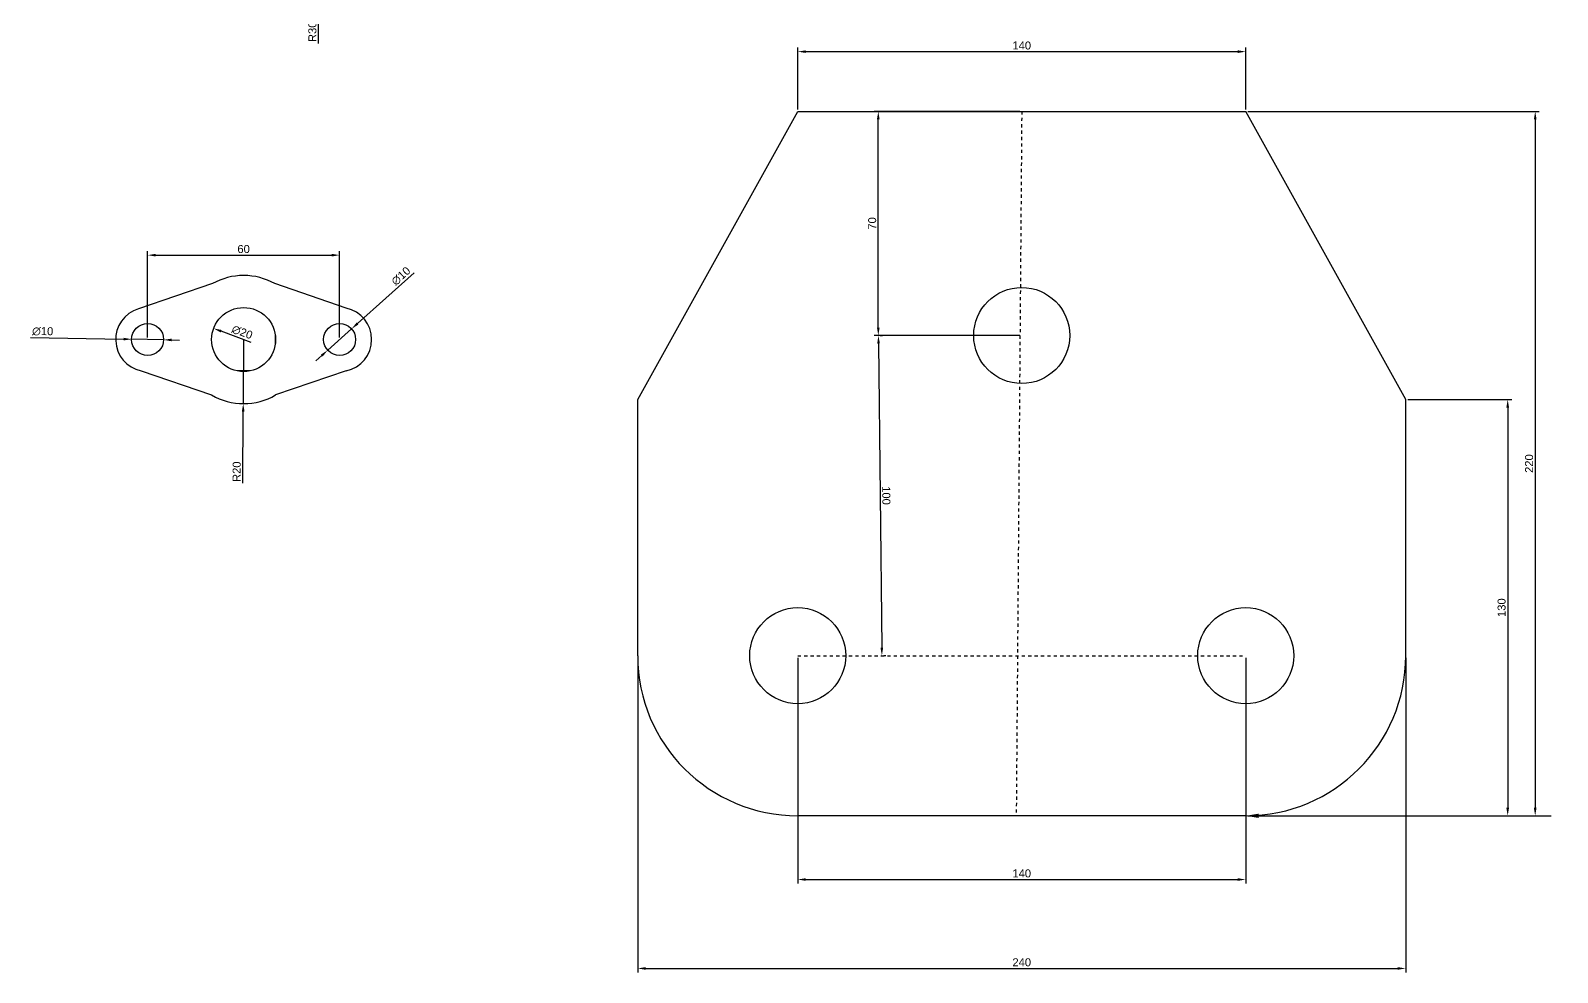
# Model space of a CAD drawing. Header units: millimetres. Extents: x 11680 to 12987, y 5009 to 5634.
# Drawn here: x 12510.1 to 12987.2, y 5009.1 to 5303.3 of the extents above; entities that cross this region are included whole.
import ezdxf
from ezdxf import colors
from ezdxf.entities.mleader import LeaderData, LeaderLine
from ezdxf.math import Vec2, Vec3

# ---------------------------------------------------------------- set-up
doc = ezdxf.new("R2010")
doc.units = ezdxf.units.MM
doc.linetypes.add('JIS_02_1.0', pattern=[2, 1, -1])
doc.layers.add('NOKTA', color=7, linetype='JIS_02_1.0')
doc.styles.get("Standard").update_dxf_attribs({"font": 'arial.ttf'})
doc.dimstyles.new('ISO-25', dxfattribs={"dimtxt": 2.5, "dimasz": 2.5, "dimexe": 1.25, "dimexo": 0.625, "dimtad": 1, "dimtxsty": 'Standard', "dimcen": 2.5, "dimadec": 0, "dimazin": 0, "dimtfac": 1, "dimtmove": 0, "dimatfit": 3, "dimfxl": 1, "dimarcsym": 0})

# ---------------------------------------------------------------- blocks, each defined once
blk = doc.blocks.new('*D130')
at = {"color": 0, "lineweight": -2, "transparency": 16777216}
blk.add_line((12600.06, 5299.31), (12600.08, 5309.02), dxfattribs=at)
at = {"color": 0, "transparency": 16777216}
blk.add_solid([(12599.67, 5309.02), (12600.5, 5309.02), (12600.09, 5311.52)], dxfattribs=at)
at = {"layer": 'Defpoints', "color": 0, "transparency": 16777216}
for p in [(12600.09, 5311.52), (12600.01, 5281.52)]:
    blk.add_point(p, dxfattribs=at)
at = {"color": 0, "transparency": 16777216, "insert": (12598.16, 5302.92), "char_height": 2.5, "attachment_point": 5, "rotation": 89.8377}
blk.add_mtext('R30', dxfattribs=at)
blk = doc.blocks.new('*D132')
at = {"color": 0, "lineweight": -2, "transparency": 16777216}
for p, q in [((12510.08, 5207.46), (12539.17, 5206.94)), ((12551.67, 5206.72), (12541.67, 5206.9)), ((12554.17, 5206.68), (12556.67, 5206.64))]:
    blk.add_line(p, q, dxfattribs=at)
at = {"color": 0, "transparency": 16777216}
for points in [[(12539.18, 5207.36), (12539.16, 5206.53), (12541.67, 5206.9)], [(12554.18, 5207.1), (12554.16, 5206.26), (12551.67, 5206.72)]]:
    blk.add_solid(points, dxfattribs=at)
at = {"layer": 'Defpoints', "color": 0, "transparency": 16777216}
for p in [(12541.67, 5206.9), (12551.67, 5206.72)]:
    blk.add_point(p, dxfattribs=at)
at = {"color": 0, "transparency": 16777216, "insert": (12513.88, 5209.36), "char_height": 2.5, "attachment_point": 5, "rotation": 358.9906}
blk.add_mtext('∅10', dxfattribs=at)
blk = doc.blocks.new('*D133')
at = {"color": 0, "lineweight": -2, "transparency": 16777216}
blk.add_line((12579.06, 5205.93), (12569.63, 5209.4), dxfattribs=at)
at = {"color": 0, "transparency": 16777216}
blk.add_solid([(12569.78, 5209.8), (12569.49, 5209.01), (12567.29, 5210.27)], dxfattribs=at)
at = {"layer": 'Defpoints', "color": 0, "transparency": 16777216}
for p in [(12567.29, 5210.27), (12586.05, 5203.36)]:
    blk.add_point(p, dxfattribs=at)
at = {"color": 0, "transparency": 16777216, "insert": (12576.2, 5209.09), "char_height": 2.5, "attachment_point": 5, "rotation": 339.7804}
blk.add_mtext('∅20', dxfattribs=at)
blk = doc.blocks.new('*D134')
at = {"color": 0, "lineweight": -2, "transparency": 16777216}
for p, q in [((12576.67, 5206.81), (12576.54, 5186.81)), ((12576.38, 5161.91), (12576.53, 5184.31))]:
    blk.add_line(p, q, dxfattribs=at)
at = {"color": 0, "transparency": 16777216}
blk.add_solid([(12576.11, 5184.32), (12576.94, 5184.31), (12576.54, 5186.81)], dxfattribs=at)
at = {"layer": 'Defpoints', "color": 0, "transparency": 16777216}
for p in [(12576.67, 5206.81), (12576.54, 5186.81)]:
    blk.add_point(p, dxfattribs=at)
at = {"color": 0, "transparency": 16777216, "insert": (12574.5, 5165.53), "char_height": 2.5, "attachment_point": 5, "rotation": 89.6316}
blk.add_mtext('R20', dxfattribs=at)
blk = doc.blocks.new('*D135')
at = {"color": 0, "lineweight": -2, "transparency": 16777216}
for p, q in [((12629.95, 5227.67), (12612.26, 5211.82)), ((12602.95, 5203.48), (12610.4, 5210.15)), ((12601.08, 5201.81), (12599.22, 5200.14))]:
    blk.add_line(p, q, dxfattribs=at)
at = {"color": 0, "transparency": 16777216}
for points in [[(12611.98, 5212.13), (12612.54, 5211.51), (12610.4, 5210.15)], [(12600.81, 5202.12), (12601.36, 5201.5), (12602.95, 5203.48)]]:
    blk.add_solid(points, dxfattribs=at)
at = {"layer": 'Defpoints', "color": 0, "transparency": 16777216}
for p in [(12610.4, 5210.15), (12602.95, 5203.48)]:
    blk.add_point(p, dxfattribs=at)
at = {"color": 0, "transparency": 16777216, "insert": (12625.83, 5226.62), "char_height": 2.5, "attachment_point": 5, "rotation": 41.8503}
blk.add_mtext('∅10', dxfattribs=at)
blk = doc.blocks.new('*D136')
at = {"color": 0, "lineweight": -2, "transparency": 16777216}
for p, q in [((12546.67, 5207.44), (12546.67, 5234.42)), ((12549.17, 5233.17), (12604.17, 5233.17)), ((12606.67, 5207.44), (12606.67, 5234.42))]:
    blk.add_line(p, q, dxfattribs=at)
at = {"color": 0, "transparency": 16777216}
for points in [[(12549.17, 5233.58), (12549.17, 5232.75), (12546.67, 5233.17)], [(12604.17, 5233.58), (12604.17, 5232.75), (12606.67, 5233.17)]]:
    blk.add_solid(points, dxfattribs=at)
at = {"layer": 'Defpoints', "color": 0, "transparency": 16777216}
for p in [(12606.67, 5233.17), (12546.67, 5206.81), (12606.67, 5206.81)]:
    blk.add_point(p, dxfattribs=at)
at = {"color": 0, "transparency": 16777216, "insert": (12576.67, 5235.07), "char_height": 2.5, "attachment_point": 5}
blk.add_mtext('60', dxfattribs=at)
blk = doc.blocks.new('*D137')
at = {"color": 0, "lineweight": -2, "transparency": 16777216}
for p, q in [((12749.82, 5107.45), (12749.82, 5036.91)), ((12889.82, 5107.45), (12889.82, 5036.91)), ((12752.32, 5038.16), (12887.32, 5038.16))]:
    blk.add_line(p, q, dxfattribs=at)
at = {"color": 0, "transparency": 16777216}
for points in [[(12752.32, 5038.58), (12752.32, 5037.75), (12749.82, 5038.16)], [(12887.32, 5038.58), (12887.32, 5037.75), (12889.82, 5038.16)]]:
    blk.add_solid(points, dxfattribs=at)
at = {"layer": 'Defpoints', "color": 0, "transparency": 16777216}
for p in [(12749.82, 5108.07), (12889.82, 5108.07), (12889.82, 5038.16)]:
    blk.add_point(p, dxfattribs=at)
at = {"color": 0, "transparency": 16777216, "insert": (12819.82, 5040.06), "char_height": 2.5, "attachment_point": 5}
blk.add_mtext('140', dxfattribs=at)
blk = doc.blocks.new('*D138')
at = {"color": 0, "lineweight": -2, "transparency": 16777216}
for p, q in [((12699.82, 5107.45), (12699.82, 5009.15)), ((12939.82, 5107.45), (12939.82, 5009.15)), ((12702.32, 5010.4), (12937.32, 5010.4))]:
    blk.add_line(p, q, dxfattribs=at)
at = {"color": 0, "transparency": 16777216}
for points in [[(12702.32, 5010.81), (12702.32, 5009.98), (12699.82, 5010.4)], [(12937.32, 5010.81), (12937.32, 5009.98), (12939.82, 5010.4)]]:
    blk.add_solid(points, dxfattribs=at)
at = {"layer": 'Defpoints', "color": 0, "transparency": 16777216}
for p in [(12699.82, 5108.07), (12939.82, 5108.07), (12939.82, 5010.4)]:
    blk.add_point(p, dxfattribs=at)
at = {"color": 0, "transparency": 16777216, "insert": (12819.82, 5012.3), "char_height": 2.5, "attachment_point": 5}
blk.add_mtext('240', dxfattribs=at)
blk = doc.blocks.new('*D139')
at = {"color": 0, "lineweight": -2, "transparency": 16777216}
for p, q in [((12940.45, 5188.07), (12972.94, 5188.07)), ((12971.69, 5185.57), (12971.69, 5060.57)), ((12940.45, 5058.07), (12972.94, 5058.07))]:
    blk.add_line(p, q, dxfattribs=at)
at = {"color": 0, "transparency": 16777216}
for points in [[(12971.27, 5185.57), (12972.11, 5185.57), (12971.69, 5188.07)], [(12971.27, 5060.57), (12972.11, 5060.57), (12971.69, 5058.07)]]:
    blk.add_solid(points, dxfattribs=at)
at = {"layer": 'Defpoints', "color": 0, "transparency": 16777216}
for p in [(12939.82, 5188.07), (12939.82, 5058.07), (12971.69, 5058.07)]:
    blk.add_point(p, dxfattribs=at)
at = {"color": 0, "transparency": 16777216, "insert": (12969.79, 5123.07), "char_height": 2.5, "attachment_point": 5, "rotation": 90}
blk.add_mtext('130', dxfattribs=at)
blk = doc.blocks.new('*D140')
at = {"color": 0, "lineweight": -2, "transparency": 16777216}
for p, q in [((12890.45, 5278.07), (12981.53, 5278.07)), ((12980.28, 5275.57), (12980.28, 5060.57)), ((12890.45, 5058.07), (12981.53, 5058.07))]:
    blk.add_line(p, q, dxfattribs=at)
at = {"color": 0, "transparency": 16777216}
for points in [[(12979.86, 5275.57), (12980.7, 5275.57), (12980.28, 5278.07)], [(12979.86, 5060.57), (12980.7, 5060.57), (12980.28, 5058.07)]]:
    blk.add_solid(points, dxfattribs=at)
at = {"layer": 'Defpoints', "color": 0, "transparency": 16777216}
for p in [(12889.82, 5278.07), (12889.82, 5058.07), (12980.28, 5058.07)]:
    blk.add_point(p, dxfattribs=at)
at = {"color": 0, "transparency": 16777216, "insert": (12978.38, 5168.07), "char_height": 2.5, "attachment_point": 5, "rotation": 90}
blk.add_mtext('220', dxfattribs=at)
blk = doc.blocks.new('*D141')
at = {"color": 0, "lineweight": -2, "transparency": 16777216}
for p, q in [((12749.82, 5278.7), (12749.82, 5297.98)), ((12752.32, 5296.73), (12887.32, 5296.73)), ((12889.82, 5278.7), (12889.82, 5297.98))]:
    blk.add_line(p, q, dxfattribs=at)
at = {"color": 0, "transparency": 16777216}
for points in [[(12752.32, 5297.14), (12752.32, 5296.31), (12749.82, 5296.73)], [(12887.32, 5297.14), (12887.32, 5296.31), (12889.82, 5296.73)]]:
    blk.add_solid(points, dxfattribs=at)
at = {"layer": 'Defpoints', "color": 0, "transparency": 16777216}
for p in [(12889.82, 5296.73), (12749.82, 5278.07), (12889.82, 5278.07)]:
    blk.add_point(p, dxfattribs=at)
at = {"color": 0, "transparency": 16777216, "insert": (12819.82, 5298.63), "char_height": 2.5, "attachment_point": 5}
blk.add_mtext('140', dxfattribs=at)
blk = doc.blocks.new('*D142')
at = {"color": 0, "lineweight": -2, "transparency": 16777216}
for p, q in [((12819.2, 5278.07), (12773.75, 5278.07)), ((12775, 5210.57), (12775, 5275.57)), ((12819.2, 5208.07), (12773.75, 5208.07))]:
    blk.add_line(p, q, dxfattribs=at)
at = {"color": 0, "transparency": 16777216}
for points in [[(12774.58, 5275.57), (12775.41, 5275.57), (12775, 5278.07)], [(12774.58, 5210.57), (12775.41, 5210.57), (12775, 5208.07)]]:
    blk.add_solid(points, dxfattribs=at)
at = {"layer": 'Defpoints', "color": 0, "transparency": 16777216}
for p in [(12775, 5278.07), (12819.82, 5278.07), (12819.82, 5208.07)]:
    blk.add_point(p, dxfattribs=at)
at = {"color": 0, "transparency": 16777216, "insert": (12773.1, 5243.07), "char_height": 2.5, "attachment_point": 5, "rotation": 90}
blk.add_mtext('70', dxfattribs=at)
blk = doc.blocks.new('*D143')
at = {"color": 0, "lineweight": -2, "transparency": 16777216}
for p, q in [((12775.62, 5208.08), (12776.29, 5208.09)), ((12775.07, 5205.57), (12776.1, 5110.58)), ((12776.7, 5108.09), (12777.37, 5108.09))]:
    blk.add_line(p, q, dxfattribs=at)
at = {"color": 0, "transparency": 16777216}
for points in [[(12775.49, 5205.58), (12774.66, 5205.57), (12775.04, 5208.07)], [(12776.51, 5110.58), (12775.68, 5110.57), (12776.12, 5108.08)]]:
    blk.add_solid(points, dxfattribs=at)
at = {"layer": 'Defpoints', "color": 0, "transparency": 16777216}
for p in [(12775, 5208.07), (12776.07, 5108.08), (12776.12, 5108.08)]:
    blk.add_point(p, dxfattribs=at)
at = {"color": 0, "transparency": 16777216, "insert": (12777.48, 5158.1), "char_height": 2.5, "attachment_point": 5, "rotation": 270.6171}
blk.add_mtext('100', dxfattribs=at)

msp = doc.modelspace()

# ---------------------------------------------------------------- linework, layer by layer
for p, q in [((12699.822, 5188.073), (12749.822, 5278.073)), ((12749.822, 5278.073), (12889.822, 5278.073)), ((12749.822, 5278.073), (12819.822, 5278.073)), ((12939.822, 5188.073), (12889.822, 5278.073)), ((12566.901, 5224.263), (12543.777, 5216.384)), ((12608.681, 5216.608), (12586.441, 5224.263)), ((12586.546, 5208.387), (12586.566, 5205.367)), ((12586.557, 5206.812), (12586.671, 5206.812)), ((12544.609, 5197.027), (12566.671, 5189.491)), ((12578.681, 5197.016), (12574.662, 5197.016)), ((12576.671, 5197.016), (12576.671, 5196.812)), ((12608.681, 5197.016), (12586.671, 5189.491)), ((12699.822, 5108.073), (12699.822, 5188.073)), ((12939.822, 5108.073), (12939.822, 5188.073)), ((12889.822, 5058.073), (12749.822, 5058.073))]:
    msp.add_line(p, q)
for centre, radius in [((12819.822, 5208.073), 15), ((12576.671, 5206.812), 10), ((12546.671, 5206.812), 5), ((12606.671, 5206.812), 5), ((12749.822, 5108.073), 15), ((12889.822, 5108.073), 15)]:
    msp.add_circle(centre, radius)
for centre, radius, start, end in [((12576.671, 5206.812), 20, 60.75701, 119.24299), ((12546.671, 5206.812), 10, 106.82497, 258.09818), ((12606.671, 5206.812), 10, 281.59311, 78.40689), ((12576.671, 5206.812), 20, 240, 300), ((12749.822, 5108.073), 50, 180, 270), ((12889.822, 5108.073), 50, 270, 0)]:
    msp.add_arc(centre, radius, start, end)
at = {"layer": 'NOKTA'}
for p, q in [((12819.822, 5278.073), (12818.104, 5058.079)), ((12749.822, 5108.073), (12889.822, 5108.073))]:
    msp.add_line(p, q, dxfattribs=at)

# ---------------------------------------------------------------- dimensions: what is measured, and where the dimension line sits
for center, mpoint, picture, middle in [((12600.006, 5281.522), (12600.091, 5311.522), '*D130', (12600.067, 5302.914)), ((12576.671, 5206.812), (12576.543, 5186.812), '*D134', (12576.406, 5165.517))]:
    dim = msp.add_radius_dim(center=center, mpoint=mpoint, dimstyle='ISO-25')
    dim.commit()
    dim.dimension.update_dxf_attribs({"geometry": picture, "text_midpoint": middle, "dimtype": 164})
for base, p1, p2, picture, middle in [((12889.822, 5296.726), (12749.822, 5278.073), (12889.822, 5278.073), '*D141', (12819.822, 5298.627)), ((12606.671, 5233.165), (12546.671, 5206.812), (12606.671, 5206.812), '*D136', (12576.671, 5235.067)), ((12939.822, 5010.397), (12699.822, 5108.073), (12939.822, 5108.073), '*D138', (12819.822, 5012.298)), ((12889.822, 5038.162), (12749.822, 5108.073), (12889.822, 5108.073), '*D137', (12819.822, 5040.063))]:
    dim = msp.add_linear_dim(base=base, p1=p1, p2=p2, dimstyle='ISO-25')
    dim.commit()
    dim.dimension.update_dxf_attribs({"geometry": picture, "text_midpoint": middle})
for base, p1, p2, picture, middle in [((12774.997, 5278.073), (12819.822, 5208.073), (12819.822, 5278.073), '*D142', (12773.096, 5243.073)), ((12980.28, 5058.073), (12889.822, 5278.073), (12889.822, 5058.073), '*D140', (12978.378, 5168.073)), ((12971.69, 5058.073), (12939.822, 5188.073), (12939.822, 5058.073), '*D139', (12969.788, 5123.073))]:
    dim = msp.add_linear_dim(base=base, p1=p1, p2=p2, angle=90, dimstyle='ISO-25')
    dim.commit()
    dim.dimension.update_dxf_attribs({"geometry": picture, "text_midpoint": middle})
for p1, p2, picture, middle in [((12602.947, 5203.476), (12610.396, 5210.148), '*D135', (12627.145, 5225.15)), ((12551.67, 5206.724), (12541.672, 5206.9), '*D132', (12513.846, 5207.39)), ((12586.055, 5203.356), (12567.287, 5210.268), '*D133', (12575.518, 5207.237))]:
    dim = msp.add_diameter_dim_2p(p1=p1, p2=p2, dimstyle='ISO-25')
    dim.commit()
    dim.dimension.update_dxf_attribs({"geometry": picture, "text_midpoint": middle, "dimtype": 163})
dim = msp.add_aligned_dim(p1=(12774.997, 5208.073), p2=(12776.074, 5108.078), distance=0.048, dimstyle='ISO-25')
dim.commit()
dim.dimension.update_dxf_attribs({"geometry": '*D143', "text_midpoint": (12777.485, 5158.096)})

# ---------------------------------------------------------------- leaders
ml = msp.add_multileader_mtext('Standard')
ml.set_content('', color=256)
ml.set_leader_properties()
ml.build(insert=Vec2(0, 0))
ctx = ml.context
ctx.base_point, ctx.plane_origin = Vec3(12985.235, 5058.02), Vec3(12889.822, 5058.073)
notes = []
notes.append((ctx, [(0, (1, 1, 0), (12977.235, 5058.02), (1, 0), 8, [(0, [(12889.822, 5058.073)], 0, [])])]))
ctx.mtext.insert, ctx.mtext.flow_direction = Vec3(12987.235, 5060.02), 5
for ctx, leaders in notes:
    for number, flags, end, landing, length, lines in leaders:
        leader = LeaderData()
        leader.index, (leader.has_last_leader_line, leader.has_dogleg_vector, leader.attachment_direction) = number, flags
        leader.last_leader_point, leader.dogleg_vector, leader.dogleg_length = Vec3(end), Vec3(landing), length
        for number, points, colour, breaks in lines:
            line = LeaderLine()
            line.index, line.vertices, line.color, line.breaks = number, Vec3.list(points), colors.encode_raw_color(colour), breaks
            leader.lines.append(line)
        ctx.leaders.append(leader)

doc.saveas('drawing.dxf')
